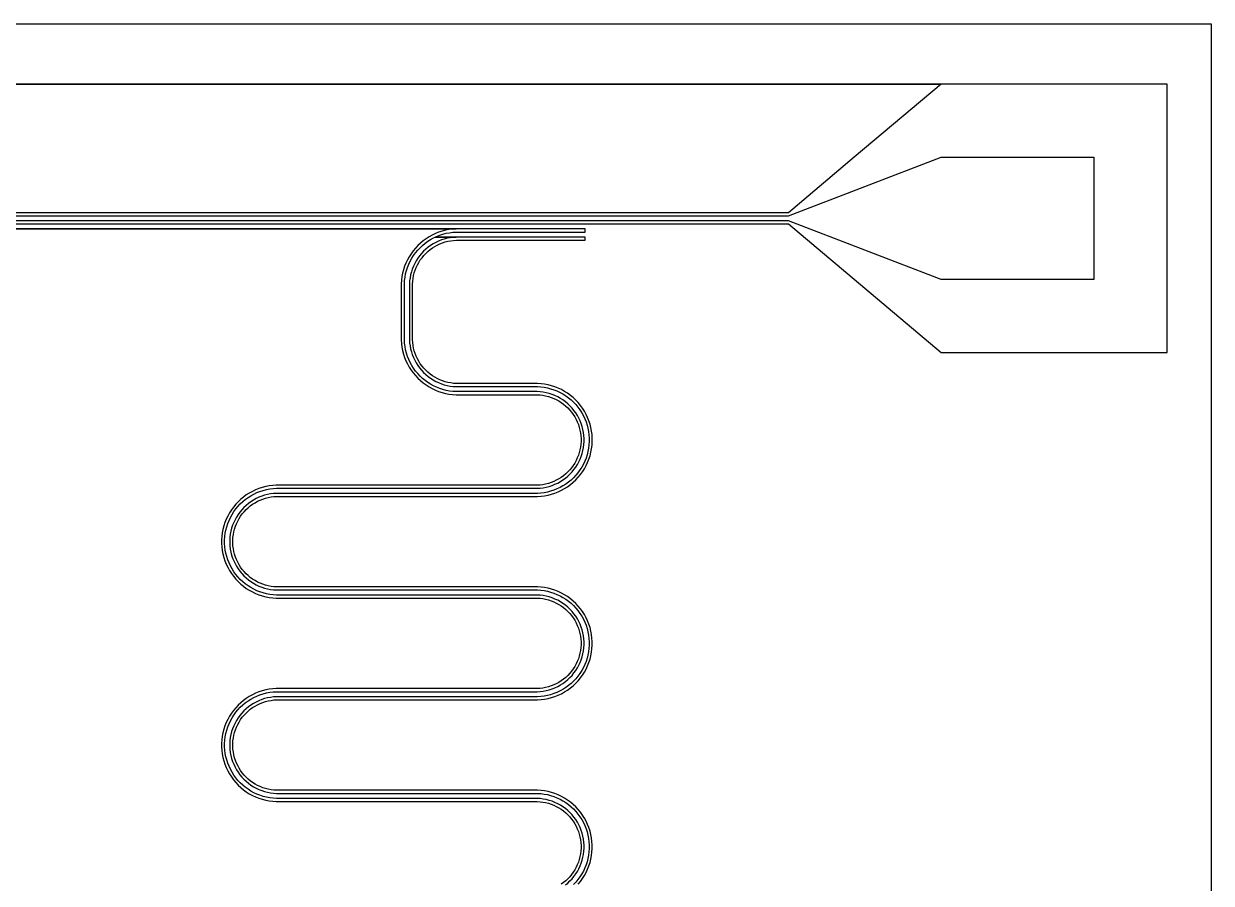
# Model space of a CAD drawing. Extents: x 318023 to 335423, y 364519 to 380844.
# Drawn here: x 325293 to 327627, y 375089 to 376780 of the extents above; entities that cross this region are included whole.
import ezdxf

# ---------------------------------------------------------------- set-up
doc = ezdxf.new("R2010")
doc.units = 0
doc.layers.add('L1D1', color=6, linetype='CONTINUOUS')

msp = doc.modelspace()

# ---------------------------------------------------------------- linework, layer by layer
at = {"layer": 'L1D1'}
for points in [[(322959.617, 376779.567), (327627.304, 376779.567), (327627.304, 373398.926), (322959.617, 373398.926)], [(322959.617, 376660.904), (327096.519, 376660.904), (326925.768, 376516.904), (326796.519, 376407.904), (323796.519, 376407.904)], [(323796.519, 376385.904), (326796.519, 376385.904), (327096.519, 376132.904), (327540.519, 376132.904), (327540.519, 376660.904), (322959.617, 376660.904)], [(326383.004, 375087.569), (326387.452, 375092.945), (326391.552, 375098.589), (326395.291, 375104.48), (326398.652, 375110.593), (326401.622, 375116.906), (326404.19, 375123.393), (326406.346, 375130.028), (326408.081, 375136.785), (326409.389, 375143.638), (326410.263, 375150.56), (326410.701, 375157.523), (326410.701, 375164.499), (326410.263, 375171.462), (326409.389, 375178.384), (326408.081, 375185.237), (326406.346, 375191.994), (326404.19, 375198.629), (326401.622, 375205.116), (326398.652, 375211.429), (326395.291, 375217.542), (326391.552, 375223.433), (326387.452, 375229.077), (326383.005, 375234.453), (326378.23, 375239.539), (326373.144, 375244.314), (326367.768, 375248.762), (326362.124, 375252.862), (326356.233, 375256.601), (326350.12, 375259.962), (326343.807, 375262.932), (326337.32, 375265.5), (326330.685, 375267.656), (326323.928, 375269.391), (326317.075, 375270.699), (326310.153, 375271.574), (326303.19, 375272.012), (326299.702, 375272.012), (325793.326, 375272.014), (325790.529, 375272.014), (325784.946, 375272.365), (325779.396, 375273.066), (325773.902, 375274.116), (325768.484, 375275.507), (325763.163, 375277.235), (325757.962, 375279.295), (325752.901, 375281.676), (325747.999, 375284.371), (325743.276, 375287.368), (325738.75, 375290.656), (325734.44, 375294.222), (325730.362, 375298.051), (325726.533, 375302.129), (325722.967, 375306.439), (325719.679, 375310.965), (325716.682, 375315.688), (325713.987, 375320.59), (325711.606, 375325.651), (325709.546, 375330.852), (325707.818, 375336.173), (325706.427, 375341.591), (325705.378, 375347.085), (325704.677, 375352.635), (325704.326, 375358.218), (325704.326, 375363.812), (325704.677, 375369.395), (325705.378, 375374.945), (325706.427, 375380.439), (325707.818, 375385.857), (325709.546, 375391.178), (325711.606, 375396.379), (325713.987, 375401.44), (325716.682, 375406.342), (325719.679, 375411.065), (325722.968, 375415.591), (325726.534, 375419.901), (325730.363, 375423.979), (325734.441, 375427.808), (325738.751, 375431.374), (325743.277, 375434.662), (325748, 375437.659), (325752.902, 375440.354), (325757.963, 375442.735), (325763.164, 375444.795), (325768.485, 375446.523), (325773.903, 375447.914), (325779.397, 375448.962), (325784.947, 375449.663), (325790.53, 375450.014), (325793.327, 375450.014), (326299.703, 375450.012), (326303.191, 375450.012), (326310.154, 375450.45), (326317.076, 375451.323), (326323.929, 375452.631), (326330.686, 375454.366), (326337.321, 375456.522), (326343.808, 375459.09), (326350.121, 375462.06), (326356.234, 375465.421), (326362.125, 375469.16), (326367.769, 375473.26), (326373.145, 375477.708), (326378.231, 375482.483), (326383.006, 375487.569), (326387.454, 375492.945), (326391.554, 375498.589), (326395.293, 375504.48), (326398.654, 375510.593), (326401.624, 375516.906), (326404.192, 375523.393), (326406.348, 375530.028), (326408.083, 375536.785), (326409.391, 375543.638), (326410.265, 375550.56), (326410.703, 375557.523), (326410.703, 375564.499), (326410.265, 375571.462), (326409.391, 375578.384), (326408.083, 375585.237), (326406.349, 375591.994), (326404.193, 375598.629), (326401.625, 375605.116), (326398.655, 375611.429), (326395.294, 375617.542), (326391.555, 375623.433), (326387.455, 375629.077), (326383.007, 375634.453), (326378.232, 375639.539), (326373.146, 375644.314), (326367.77, 375648.762), (326362.126, 375652.862), (326356.235, 375656.601), (326350.122, 375659.962), (326343.809, 375662.932), (326337.322, 375665.5), (326330.687, 375667.656), (326323.93, 375669.391), (326317.077, 375670.699), (326310.155, 375671.574), (326303.192, 375672.012), (326299.704, 375672.012), (325793.328, 375672.014), (325790.531, 375672.014), (325784.948, 375672.365), (325779.398, 375673.066), (325773.904, 375674.116), (325768.486, 375675.507), (325763.165, 375677.235), (325757.964, 375679.295), (325752.903, 375681.676), (325748.001, 375684.371), (325743.278, 375687.368), (325738.752, 375690.656), (325734.442, 375694.222), (325730.364, 375698.051), (325726.535, 375702.129), (325722.969, 375706.439), (325719.681, 375710.965), (325716.684, 375715.688), (325713.989, 375720.59), (325711.608, 375725.651), (325709.548, 375730.852), (325707.82, 375736.173), (325706.429, 375741.591), (325705.38, 375747.085), (325704.679, 375752.635), (325704.328, 375758.218), (325704.328, 375763.812), (325704.679, 375769.395), (325705.381, 375774.945), (325706.43, 375780.439), (325707.821, 375785.857), (325709.549, 375791.178), (325711.609, 375796.379), (325713.99, 375801.44), (325716.685, 375806.342), (325719.682, 375811.065), (325722.97, 375815.591), (325726.536, 375819.901), (325730.365, 375823.979), (325734.443, 375827.808), (325738.753, 375831.374), (325743.279, 375834.662), (325748.002, 375837.659), (325752.904, 375840.354), (325757.965, 375842.735), (325763.166, 375844.795), (325768.487, 375846.523), (325773.905, 375847.914), (325779.399, 375848.962), (325784.949, 375849.663), (325790.532, 375850.014), (325793.329, 375850.014), (326299.705, 375850.012), (326303.193, 375850.012), (326310.156, 375850.45), (326317.078, 375851.323), (326323.931, 375852.631), (326330.688, 375854.366), (326337.323, 375856.522), (326343.81, 375859.09), (326350.123, 375862.06), (326356.236, 375865.421), (326362.127, 375869.16), (326367.771, 375873.26), (326373.147, 375877.708), (326378.233, 375882.483), (326383.008, 375887.569), (326387.456, 375892.945), (326391.556, 375898.589), (326395.295, 375904.48), (326398.656, 375910.593), (326401.626, 375916.906), (326404.194, 375923.393), (326406.35, 375930.028), (326408.085, 375936.785), (326409.393, 375943.638), (326410.267, 375950.56), (326410.706, 375957.523), (326410.706, 375964.499), (326410.268, 375971.462), (326409.394, 375978.384), (326408.086, 375985.237), (326406.351, 375991.994), (326404.195, 375998.629), (326401.627, 376005.116), (326398.657, 376011.429), (326395.296, 376017.542), (326391.557, 376023.433), (326387.457, 376029.077), (326383.009, 376034.453), (326378.234, 376039.539), (326373.148, 376044.314), (326367.772, 376048.762), (326362.128, 376052.862), (326356.237, 376056.601), (326350.124, 376059.962), (326343.811, 376062.932), (326337.324, 376065.5), (326330.689, 376067.656), (326323.932, 376069.391), (326317.079, 376070.699), (326310.157, 376071.574), (326303.194, 376072.012), (326143.721, 376072.012), (326138.138, 376072.363), (326132.588, 376073.065), (326127.094, 376074.114), (326121.676, 376075.505), (326116.355, 376077.233), (326111.154, 376079.293), (326106.093, 376081.674), (326101.191, 376084.369), (326096.468, 376087.366), (326091.942, 376090.654), (326087.632, 376094.22), (326083.554, 376098.049), (326079.725, 376102.127), (326076.159, 376106.437), (326072.871, 376110.963), (326069.874, 376115.686), (326067.179, 376120.588), (326064.798, 376125.649), (326062.738, 376130.85), (326061.011, 376136.171), (326059.62, 376141.589), (326058.571, 376147.083), (326057.87, 376152.633), (326057.519, 376158.216), (326057.519, 376267.701), (326057.87, 376273.284), (326058.571, 376278.834), (326059.62, 376284.328), (326061.011, 376289.746), (326062.739, 376295.067), (326064.799, 376300.268), (326067.18, 376305.329), (326069.875, 376310.231), (326072.872, 376314.954), (326076.16, 376319.48), (326079.726, 376323.79), (326083.555, 376327.868), (326087.633, 376331.697), (326091.943, 376335.263), (326096.469, 376338.551), (326101.192, 376341.548), (326106.094, 376344.243), (326111.155, 376346.624), (326116.356, 376348.684), (326121.677, 376350.412), (326127.095, 376351.803), (326132.589, 376352.852), (326138.139, 376353.553), (326143.722, 376353.904), (326396.519, 376353.904), (326396.519, 376359.904), (326101.797, 376359.904), (326104.798, 376361.316), (326110.934, 376363.745), (326117.21, 376365.785), (326123.603, 376367.426), (326130.085, 376368.662), (326136.633, 376369.49), (326143.219, 376369.904), (326396.519, 376369.904), (326396.519, 376375.904), (323784.661, 376375.904)], [(324915.782, 376375.904), (326143.031, 376375.904), (326136.068, 376375.466), (326129.146, 376374.592), (326122.293, 376373.284), (326115.536, 376371.549), (326108.901, 376369.393), (326102.414, 376366.825), (326096.101, 376363.855), (326089.988, 376360.494), (326084.097, 376356.755), (326078.453, 376352.655), (326073.077, 376348.207), (326067.991, 376343.432), (326063.216, 376338.346), (326058.768, 376332.97), (326054.668, 376327.326), (326050.929, 376321.435), (326047.568, 376315.322), (326044.598, 376309.009), (326042.03, 376302.522), (326039.874, 376295.887), (326038.139, 376289.13), (326036.831, 376282.277), (326035.957, 376275.355), (326035.519, 376268.392), (326035.519, 376157.525), (326035.957, 376150.562), (326036.831, 376143.64), (326038.139, 376136.787), (326039.873, 376130.03), (326042.029, 376123.395), (326044.597, 376116.908), (326047.567, 376110.595), (326050.928, 376104.482), (326054.667, 376098.591), (326058.767, 376092.947), (326063.215, 376087.571), (326067.99, 376082.485), (326073.076, 376077.71), (326078.452, 376073.262), (326084.096, 376069.162), (326089.987, 376065.423), (326096.1, 376062.062), (326102.413, 376059.092), (326108.9, 376056.524), (326115.535, 376054.368), (326122.292, 376052.633), (326129.145, 376051.325), (326136.067, 376050.451), (326143.03, 376050.012), (326302.503, 376050.012), (326308.086, 376049.661), (326313.636, 376048.96), (326319.13, 376047.91), (326324.548, 376046.519), (326329.869, 376044.791), (326335.07, 376042.731), (326340.131, 376040.35), (326345.033, 376037.655), (326349.756, 376034.658), (326354.282, 376031.37), (326358.592, 376027.804), (326362.67, 376023.975), (326366.499, 376019.897), (326370.065, 376015.587), (326373.353, 376011.061), (326376.35, 376006.338), (326379.045, 376001.436), (326381.426, 375996.375), (326383.486, 375991.174), (326385.214, 375985.853), (326386.605, 375980.435), (326387.654, 375974.941), (326388.355, 375969.391), (326388.706, 375963.808), (326388.706, 375958.214), (326388.355, 375952.631), (326387.653, 375947.081), (326386.604, 375941.587), (326385.213, 375936.169), (326383.485, 375930.848), (326381.425, 375925.647), (326379.044, 375920.586), (326376.349, 375915.684), (326373.352, 375910.961), (326370.064, 375906.435), (326366.498, 375902.125), (326362.669, 375898.047), (326358.591, 375894.218), (326354.281, 375890.652), (326349.755, 375887.364), (326345.032, 375884.367), (326340.13, 375881.672), (326335.069, 375879.291), (326329.868, 375877.231), (326324.547, 375875.503), (326319.129, 375874.112), (326313.635, 375873.064), (326308.085, 375872.363), (326302.502, 375872.012), (326299.705, 375872.012), (325793.329, 375872.014), (325789.841, 375872.014), (325782.878, 375871.576), (325775.956, 375870.703), (325769.103, 375869.395), (325762.346, 375867.66), (325755.711, 375865.504), (325749.224, 375862.936), (325742.911, 375859.966), (325736.798, 375856.605), (325730.907, 375852.866), (325725.263, 375848.766), (325719.887, 375844.318), (325714.801, 375839.543), (325710.026, 375834.457), (325705.578, 375829.081), (325701.478, 375823.437), (325697.739, 375817.546), (325694.378, 375811.433), (325691.408, 375805.12), (325688.84, 375798.633), (325686.684, 375791.998), (325684.949, 375785.241), (325683.641, 375778.388), (325682.766, 375771.466), (325682.328, 375764.503), (325682.328, 375757.527), (325682.766, 375750.564), (325683.64, 375743.642), (325684.948, 375736.789), (325686.683, 375730.032), (325688.839, 375723.397), (325691.407, 375716.91), (325694.377, 375710.597), (325697.738, 375704.484), (325701.477, 375698.593), (325705.577, 375692.949), (325710.025, 375687.573), (325714.8, 375682.487), (325719.886, 375677.712), (325725.262, 375673.264), (325730.906, 375669.164), (325736.797, 375665.425), (325742.91, 375662.064), (325749.223, 375659.094), (325755.71, 375656.526), (325762.345, 375654.37), (325769.102, 375652.635), (325775.955, 375651.327), (325782.877, 375650.452), (325789.84, 375650.014), (325793.328, 375650.014), (326299.704, 375650.012), (326302.501, 375650.012), (326308.084, 375649.661), (326313.634, 375648.96), (326319.128, 375647.91), (326324.546, 375646.519), (326329.867, 375644.791), (326335.068, 375642.731), (326340.129, 375640.35), (326345.031, 375637.655), (326349.754, 375634.658), (326354.28, 375631.37), (326358.59, 375627.804), (326362.668, 375623.975), (326366.497, 375619.897), (326370.063, 375615.587), (326373.351, 375611.061), (326376.348, 375606.338), (326379.043, 375601.436), (326381.424, 375596.375), (326383.483, 375591.174), (326385.211, 375585.853), (326386.602, 375580.435), (326387.651, 375574.941), (326388.352, 375569.391), (326388.703, 375563.808), (326388.703, 375558.214), (326388.352, 375552.631), (326387.651, 375547.081), (326386.602, 375541.587), (326385.211, 375536.169), (326383.483, 375530.848), (326381.423, 375525.647), (326379.042, 375520.586), (326376.347, 375515.684), (326373.35, 375510.961), (326370.062, 375506.435), (326366.496, 375502.125), (326362.667, 375498.047), (326358.589, 375494.218), (326354.279, 375490.652), (326349.753, 375487.364), (326345.03, 375484.367), (326340.128, 375481.672), (326335.067, 375479.291), (326329.866, 375477.231), (326324.545, 375475.503), (326319.127, 375474.112), (326313.633, 375473.064), (326308.083, 375472.363), (326302.5, 375472.012), (326299.703, 375472.012), (325793.327, 375472.014), (325789.839, 375472.014), (325782.876, 375471.576), (325775.954, 375470.703), (325769.101, 375469.395), (325762.344, 375467.66), (325755.709, 375465.504), (325749.222, 375462.936), (325742.909, 375459.966), (325736.796, 375456.605), (325730.905, 375452.866), (325725.261, 375448.766), (325719.885, 375444.318), (325714.799, 375439.543), (325710.024, 375434.457), (325705.576, 375429.081), (325701.476, 375423.437), (325697.737, 375417.546), (325694.376, 375411.433), (325691.405, 375405.12), (325688.837, 375398.633), (325686.681, 375391.998), (325684.946, 375385.241), (325683.638, 375378.388), (325682.764, 375371.466), (325682.326, 375364.503), (325682.326, 375357.527), (325682.764, 375350.564), (325683.638, 375343.642), (325684.946, 375336.789), (325686.681, 375330.032), (325688.837, 375323.397), (325691.405, 375316.91), (325694.375, 375310.597), (325697.736, 375304.484), (325701.475, 375298.593), (325705.575, 375292.949), (325710.023, 375287.573), (325714.798, 375282.487), (325719.884, 375277.712), (325725.26, 375273.264), (325730.904, 375269.164), (325736.795, 375265.425), (325742.908, 375262.064), (325749.221, 375259.094), (325755.708, 375256.526), (325762.343, 375254.37), (325769.1, 375252.635), (325775.953, 375251.327), (325782.875, 375250.452), (325789.838, 375250.014), (325793.326, 375250.014), (326299.702, 375250.012), (326302.499, 375250.012), (326308.082, 375249.661), (326313.632, 375248.96), (326319.126, 375247.91), (326324.544, 375246.519), (326329.865, 375244.791), (326335.066, 375242.731), (326340.127, 375240.35), (326345.029, 375237.655), (326349.752, 375234.658), (326354.278, 375231.37), (326358.587, 375227.804), (326362.665, 375223.975), (326366.494, 375219.897), (326370.06, 375215.587), (326373.348, 375211.061), (326376.345, 375206.338), (326379.04, 375201.436), (326381.421, 375196.375), (326383.481, 375191.174), (326385.209, 375185.853), (326386.6, 375180.435), (326387.649, 375174.941), (326388.35, 375169.391), (326388.701, 375163.808), (326388.701, 375158.214), (326388.35, 375152.631), (326387.649, 375147.081), (326386.6, 375141.587), (326385.209, 375136.169), (326383.481, 375130.848), (326381.421, 375125.647), (326379.04, 375120.586), (326376.345, 375115.684), (326373.348, 375110.961), (326370.06, 375106.435), (326366.494, 375102.125), (326362.665, 375098.047), (326358.587, 375094.218), (326354.277, 375090.652), (326349.751, 375087.364)], [(326357.956, 375085.909), (326362.557, 375089.715), (326366.909, 375093.803), (326370.997, 375098.155), (326374.803, 375102.756), (326378.312, 375107.587), (326381.512, 375112.628), (326384.388, 375117.861), (326386.931, 375123.263), (326389.129, 375128.815), (326390.974, 375134.494), (326392.459, 375140.277), (326393.578, 375146.142), (326394.326, 375152.066), (326394.701, 375158.026), (326394.701, 375163.996), (326394.326, 375169.956), (326393.578, 375175.88), (326392.459, 375181.745), (326390.974, 375187.528), (326389.129, 375193.207), (326386.931, 375198.759), (326384.388, 375204.161), (326381.512, 375209.394), (326378.312, 375214.435), (326374.803, 375219.266), (326370.997, 375223.867), (326366.909, 375228.219), (326362.558, 375232.307), (326357.957, 375236.113), (326353.126, 375239.622), (326348.085, 375242.822), (326342.852, 375245.698), (326337.45, 375248.241), (326331.898, 375250.439), (326326.219, 375252.284), (326320.436, 375253.769), (326314.571, 375254.889), (326308.647, 375255.637), (326302.687, 375256.012), (326299.702, 375256.012), (325793.326, 375256.014), (325790.026, 375256.014), (325783.44, 375256.428), (325776.892, 375257.256), (325770.41, 375258.493), (325764.017, 375260.134), (325757.741, 375262.174), (325751.605, 375264.603), (325745.633, 375267.413), (325739.85, 375270.592), (325734.278, 375274.129), (325728.939, 375278.008), (325723.854, 375282.214), (325719.043, 375286.732), (325714.525, 375291.543), (325710.319, 375296.628), (325706.44, 375301.967), (325702.903, 375307.539), (325699.724, 375313.322), (325696.914, 375319.294), (325694.485, 375325.43), (325692.445, 375331.706), (325690.804, 375338.099), (325689.568, 375344.581), (325688.74, 375351.129), (325688.326, 375357.715), (325688.326, 375364.315), (325688.74, 375370.901), (325689.568, 375377.449), (325690.804, 375383.931), (325692.445, 375390.324), (325694.485, 375396.6), (325696.914, 375402.736), (325699.724, 375408.708), (325702.904, 375414.491), (325706.441, 375420.063), (325710.32, 375425.402), (325714.526, 375430.487), (325719.044, 375435.298), (325723.855, 375439.816), (325728.94, 375444.022), (325734.279, 375447.901), (325739.851, 375451.438), (325745.634, 375454.617), (325751.606, 375457.427), (325757.742, 375459.856), (325764.018, 375461.896), (325770.411, 375463.537), (325776.893, 375464.772), (325783.441, 375465.6), (325790.027, 375466.014), (325793.327, 375466.014), (326299.703, 375466.012), (326302.688, 375466.012), (326308.648, 375466.387), (326314.572, 375467.135), (326320.437, 375468.253), (326326.22, 375469.738), (326331.899, 375471.583), (326337.451, 375473.781), (326342.853, 375476.324), (326348.086, 375479.2), (326353.127, 375482.4), (326357.958, 375485.909), (326362.559, 375489.715), (326366.911, 375493.803), (326370.999, 375498.155), (326374.805, 375502.756), (326378.314, 375507.587), (326381.514, 375512.628), (326384.39, 375517.861), (326386.933, 375523.263), (326389.131, 375528.815), (326390.976, 375534.494), (326392.461, 375540.277), (326393.58, 375546.142), (326394.328, 375552.066), (326394.703, 375558.026), (326394.703, 375563.996), (326394.328, 375569.956), (326393.58, 375575.88), (326392.461, 375581.745), (326390.976, 375587.528), (326389.132, 375593.207), (326386.934, 375598.759), (326384.391, 375604.161), (326381.515, 375609.394), (326378.315, 375614.435), (326374.806, 375619.266), (326371, 375623.867), (326366.912, 375628.219), (326362.56, 375632.307), (326357.959, 375636.113), (326353.128, 375639.622), (326348.087, 375642.822), (326342.854, 375645.698), (326337.452, 375648.241), (326331.9, 375650.439), (326326.221, 375652.284), (326320.438, 375653.769), (326314.573, 375654.889), (326308.649, 375655.637), (326302.689, 375656.012), (326299.704, 375656.012), (325793.328, 375656.014), (325790.028, 375656.014), (325783.442, 375656.428), (325776.894, 375657.256), (325770.412, 375658.493), (325764.019, 375660.134), (325757.743, 375662.174), (325751.607, 375664.603), (325745.635, 375667.413), (325739.852, 375670.592), (325734.28, 375674.129), (325728.941, 375678.008), (325723.856, 375682.214), (325719.045, 375686.732), (325714.527, 375691.543), (325710.321, 375696.628), (325706.442, 375701.967), (325702.905, 375707.539), (325699.726, 375713.322), (325696.916, 375719.294), (325694.487, 375725.43), (325692.447, 375731.706), (325690.806, 375738.099), (325689.57, 375744.581), (325688.742, 375751.129), (325688.328, 375757.715), (325688.328, 375764.315), (325688.742, 375770.901), (325689.571, 375777.449), (325690.807, 375783.931), (325692.448, 375790.324), (325694.488, 375796.6), (325696.917, 375802.736), (325699.727, 375808.708), (325702.906, 375814.491), (325706.443, 375820.063), (325710.322, 375825.402), (325714.528, 375830.487), (325719.046, 375835.298), (325723.857, 375839.816), (325728.942, 375844.022), (325734.281, 375847.901), (325739.853, 375851.438), (325745.636, 375854.617), (325751.608, 375857.427), (325757.744, 375859.856), (325764.02, 375861.896), (325770.413, 375863.537), (325776.895, 375864.772), (325783.443, 375865.6), (325790.029, 375866.014), (325793.329, 375866.014), (326299.705, 375866.012), (326302.69, 375866.012), (326308.65, 375866.387), (326314.574, 375867.135), (326320.439, 375868.253), (326326.222, 375869.738), (326331.901, 375871.583), (326337.453, 375873.781), (326342.855, 375876.324), (326348.088, 375879.2), (326353.129, 375882.4), (326357.96, 375885.909), (326362.561, 375889.715), (326366.913, 375893.803), (326371.001, 375898.155), (326374.807, 375902.756), (326378.316, 375907.587), (326381.516, 375912.628), (326384.392, 375917.861), (326386.935, 375923.263), (326389.133, 375928.815), (326390.978, 375934.494), (326392.463, 375940.277), (326393.582, 375946.142), (326394.331, 375952.066), (326394.706, 375958.026), (326394.706, 375963.996), (326394.331, 375969.956), (326393.583, 375975.88), (326392.464, 375981.745), (326390.979, 375987.528), (326389.134, 375993.207), (326386.936, 375998.759), (326384.393, 376004.161), (326381.517, 376009.394), (326378.317, 376014.435), (326374.808, 376019.266), (326371.002, 376023.867), (326366.914, 376028.219), (326362.562, 376032.307), (326357.961, 376036.113), (326353.13, 376039.622), (326348.089, 376042.822), (326342.856, 376045.698), (326337.454, 376048.241), (326331.902, 376050.439), (326326.223, 376052.284), (326320.44, 376053.769), (326314.575, 376054.889), (326308.651, 376055.637), (326302.691, 376056.012), (326143.218, 376056.012), (326136.632, 376056.426), (326130.084, 376057.255), (326123.602, 376058.491), (326117.209, 376060.132), (326110.933, 376062.172), (326104.797, 376064.601), (326098.825, 376067.411), (326093.042, 376070.59), (326087.47, 376074.127), (326082.131, 376078.006), (326077.046, 376082.212), (326072.235, 376086.73), (326067.717, 376091.541), (326063.511, 376096.626), (326059.632, 376101.965), (326056.095, 376107.537), (326052.916, 376113.32), (326050.106, 376119.292), (326047.677, 376125.428), (326045.637, 376131.704), (326043.997, 376138.097), (326042.761, 376144.579), (326041.933, 376151.127), (326041.519, 376157.713), (326041.519, 376268.204), (326041.933, 376274.79), (326042.761, 376281.338), (326043.997, 376287.82), (326045.638, 376294.213), (326047.678, 376300.489), (326050.107, 376306.625), (326052.917, 376312.597), (326056.096, 376318.38), (326059.633, 376323.952), (326063.512, 376329.291), (326067.718, 376334.376), (326072.236, 376339.187), (326077.047, 376343.705), (326082.132, 376347.911), (326087.471, 376351.79), (326093.043, 376355.327), (326098.826, 376358.506), (326101.797, 376359.904), (326143.534, 376359.904), (326137.574, 376359.529), (326131.65, 376358.781), (326125.785, 376357.662), (326120.002, 376356.177), (326114.323, 376354.332), (326108.771, 376352.134), (326103.369, 376349.591), (326098.136, 376346.715), (326093.095, 376343.515), (326088.264, 376340.006), (326083.663, 376336.2), (326079.311, 376332.112), (326075.223, 376327.76), (326071.417, 376323.159), (326067.908, 376318.328), (326064.708, 376313.287), (326061.832, 376308.054), (326059.289, 376302.652), (326057.091, 376297.1), (326055.246, 376291.421), (326053.761, 376285.638), (326052.642, 376279.773), (326051.894, 376273.849), (326051.519, 376267.889), (326051.519, 376158.028), (326051.894, 376152.068), (326052.642, 376146.144), (326053.761, 376140.279), (326055.246, 376134.496), (326057.09, 376128.817), (326059.288, 376123.265), (326061.831, 376117.863), (326064.707, 376112.63), (326067.907, 376107.589), (326071.416, 376102.758), (326075.222, 376098.157), (326079.31, 376093.805), (326083.662, 376089.717), (326088.263, 376085.911), (326093.094, 376082.402), (326098.135, 376079.202), (326103.368, 376076.326), (326108.77, 376073.783), (326114.322, 376071.585), (326120.001, 376069.74), (326125.784, 376068.255), (326131.649, 376067.136), (326137.573, 376066.387), (326143.533, 376066.012), (326303.006, 376066.012), (326309.592, 376065.598), (326316.14, 376064.77), (326322.622, 376063.533), (326329.015, 376061.892), (326335.291, 376059.852), (326341.427, 376057.423), (326347.399, 376054.613), (326353.182, 376051.434), (326358.754, 376047.897), (326364.093, 376044.018), (326369.178, 376039.812), (326373.989, 376035.294), (326378.507, 376030.483), (326382.713, 376025.398), (326386.592, 376020.059), (326390.129, 376014.487), (326393.308, 376008.704), (326396.118, 376002.732), (326398.547, 375996.596), (326400.587, 375990.32), (326402.228, 375983.927), (326403.464, 375977.445), (326404.292, 375970.897), (326404.706, 375964.311), (326404.706, 375957.711), (326404.291, 375951.125), (326403.463, 375944.577), (326402.227, 375938.095), (326400.586, 375931.702), (326398.546, 375925.426), (326396.117, 375919.29), (326393.307, 375913.318), (326390.128, 375907.535), (326386.591, 375901.963), (326382.712, 375896.624), (326378.506, 375891.539), (326373.988, 375886.728), (326369.177, 375882.21), (326364.092, 375878.004), (326358.753, 375874.125), (326353.181, 375870.588), (326347.398, 375867.409), (326341.426, 375864.599), (326335.29, 375862.17), (326329.014, 375860.13), (326322.621, 375858.489), (326316.139, 375857.254), (326309.591, 375856.426), (326303.005, 375856.012), (326299.705, 375856.012), (325793.329, 375856.014), (325790.344, 375856.014), (325784.384, 375855.639), (325778.46, 375854.891), (325772.595, 375853.773), (325766.812, 375852.288), (325761.133, 375850.443), (325755.581, 375848.245), (325750.179, 375845.702), (325744.946, 375842.826), (325739.905, 375839.626), (325735.074, 375836.117), (325730.473, 375832.311), (325726.121, 375828.223), (325722.033, 375823.871), (325718.227, 375819.27), (325714.718, 375814.439), (325711.518, 375809.398), (325708.642, 375804.165), (325706.099, 375798.763), (325703.901, 375793.211), (325702.056, 375787.532), (325700.571, 375781.749), (325699.452, 375775.884), (325698.703, 375769.96), (325698.328, 375764), (325698.328, 375758.03), (325698.703, 375752.07), (325699.451, 375746.146), (325700.57, 375740.281), (325702.055, 375734.498), (325703.9, 375728.819), (325706.098, 375723.267), (325708.641, 375717.865), (325711.517, 375712.632), (325714.717, 375707.591), (325718.226, 375702.76), (325722.032, 375698.159), (325726.12, 375693.807), (325730.472, 375689.719), (325735.073, 375685.913), (325739.904, 375682.404), (325744.945, 375679.204), (325750.178, 375676.328), (325755.58, 375673.785), (325761.132, 375671.587), (325766.811, 375669.742), (325772.594, 375668.257), (325778.459, 375667.137), (325784.383, 375666.389), (325790.343, 375666.014), (325793.328, 375666.014), (326299.704, 375666.012), (326303.004, 375666.012), (326309.59, 375665.598), (326316.138, 375664.77), (326322.62, 375663.533), (326329.013, 375661.892), (326335.289, 375659.852), (326341.425, 375657.423), (326347.397, 375654.613), (326353.18, 375651.434), (326358.752, 375647.897), (326364.091, 375644.018), (326369.176, 375639.812), (326373.987, 375635.294), (326378.505, 375630.483), (326382.711, 375625.398), (326386.59, 375620.059), (326390.127, 375614.487), (326393.306, 375608.704), (326396.116, 375602.732), (326398.545, 375596.596), (326400.584, 375590.32), (326402.225, 375583.927), (326403.461, 375577.445), (326404.289, 375570.897), (326404.703, 375564.311), (326404.703, 375557.711), (326404.289, 375551.125), (326403.461, 375544.577), (326402.225, 375538.095), (326400.584, 375531.702), (326398.544, 375525.426), (326396.115, 375519.29), (326393.305, 375513.318), (326390.126, 375507.535), (326386.589, 375501.963), (326382.71, 375496.624), (326378.504, 375491.539), (326373.986, 375486.728), (326369.175, 375482.21), (326364.09, 375478.004), (326358.751, 375474.125), (326353.179, 375470.588), (326347.396, 375467.409), (326341.424, 375464.599), (326335.288, 375462.17), (326329.012, 375460.13), (326322.619, 375458.489), (326316.137, 375457.254), (326309.589, 375456.426), (326303.003, 375456.012), (326299.703, 375456.012), (325793.327, 375456.014), (325790.342, 375456.014), (325784.382, 375455.639), (325778.458, 375454.891), (325772.593, 375453.773), (325766.81, 375452.288), (325761.131, 375450.443), (325755.579, 375448.245), (325750.177, 375445.702), (325744.944, 375442.826), (325739.903, 375439.626), (325735.072, 375436.117), (325730.471, 375432.311), (325726.119, 375428.223), (325722.031, 375423.871), (325718.225, 375419.27), (325714.716, 375414.439), (325711.515, 375409.398), (325708.639, 375404.165), (325706.096, 375398.763), (325703.898, 375393.211), (325702.053, 375387.532), (325700.568, 375381.749), (325699.449, 375375.884), (325698.701, 375369.96), (325698.326, 375364), (325698.326, 375358.03), (325698.701, 375352.07), (325699.449, 375346.146), (325700.568, 375340.281), (325702.053, 375334.498), (325703.898, 375328.819), (325706.096, 375323.267), (325708.639, 375317.865), (325711.515, 375312.632), (325714.715, 375307.591), (325718.224, 375302.76), (325722.03, 375298.159), (325726.118, 375293.807), (325730.47, 375289.719), (325735.071, 375285.913), (325739.902, 375282.404), (325744.943, 375279.204), (325750.176, 375276.328), (325755.578, 375273.785), (325761.13, 375271.587), (325766.809, 375269.742), (325772.592, 375268.257), (325778.457, 375267.137), (325784.381, 375266.389), (325790.341, 375266.014), (325793.326, 375266.014), (326299.702, 375266.012), (326303.002, 375266.012), (326309.588, 375265.598), (326316.136, 375264.77), (326322.618, 375263.533), (326329.011, 375261.892), (326335.287, 375259.852), (326341.423, 375257.423), (326347.395, 375254.613), (326353.178, 375251.434), (326358.75, 375247.897), (326364.089, 375244.018), (326369.174, 375239.812), (326373.985, 375235.294), (326378.502, 375230.483), (326382.708, 375225.398), (326386.587, 375220.059), (326390.124, 375214.487), (326393.303, 375208.704), (326396.113, 375202.732), (326398.542, 375196.596), (326400.582, 375190.32), (326402.223, 375183.927), (326403.459, 375177.445), (326404.287, 375170.897), (326404.701, 375164.311), (326404.701, 375157.711), (326404.287, 375151.125), (326403.459, 375144.577), (326402.223, 375138.095), (326400.582, 375131.702), (326398.542, 375125.426), (326396.113, 375119.29), (326393.303, 375113.318), (326390.124, 375107.535), (326386.587, 375101.963), (326382.708, 375096.624), (326378.502, 375091.539), (326373.984, 375086.728)]]:
    msp.add_lwpolyline(points, dxfattribs=at)
msp.add_lwpolyline([(323196.519, 376276.904), (323196.519, 376516.904), (323496.519, 376516.904), (323796.519, 376401.904), (326796.519, 376401.904), (327096.519, 376516.904), (327396.519, 376516.904), (327396.519, 376276.904), (327096.519, 376276.904), (326796.519, 376391.904), (323796.519, 376391.904), (323496.519, 376276.904)], close=True, dxfattribs=at)

doc.saveas('drawing.dxf')
